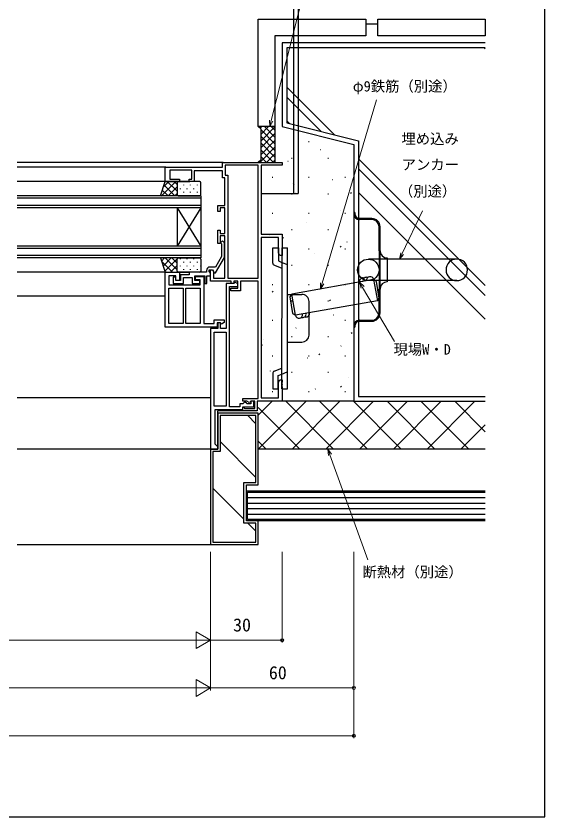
# Model space of a CAD drawing. Units: millimetres, scale not verified. Extents: x -437 to 438, y -681 to 679.
# Drawn here: x 216.7 to 438.2, y -681.2 to -345.9 of the extents above; entities that cross this region are included whole.
import ezdxf
from ezdxf.enums import TextEntityAlignment as Align

# ---------------------------------------------------------------- set-up
doc = ezdxf.new("R2010")
doc.units = ezdxf.units.MM
doc.header["$LTSCALE"] = 4
for name, color, linetype in [('0-2_YKK_11', 7, 'Continuous'), ('0-3_YKK_12', 2, 'Continuous'), ('0-4_YKK_13', 4, 'Continuous'), ('0-6_YKK_ZWAK', 7, 'Continuous'), ('0-7_YSS_K', 3, 'Continuous')]:
    doc.layers.add(name, color=color, linetype=linetype)
doc.layers.add('0-5_YKK_D', color=6, linetype='Continuous', lineweight=18)
doc.styles.add('ＭＳ ゴシック', font='')
doc.styles.get('ＭＳ ゴシック').set_extended_font_data('MS Gothic')

msp = doc.modelspace()

# ---------------------------------------------------------------- linework, layer by layer
at = {"layer": '0-2_YKK_11'}
for points in [[(306.867, -457.9), (306.867, -456.9), (298.167, -456.9), (298.167, -452.2), (298.967, -452.2), (299.367, -452.893), (299.367, -455.7), (304.167, -455.7), (304.167, -438), (302.167, -438), (302.167, -441.2), (301.167, -441.2), (301.167, -435.5), (302.167, -435.5), (302.167, -437), (304.167, -437), (304.167, -426.2), (302.167, -426.2), (302.167, -427.7), (301.167, -427.7), (301.167, -425.2), (304.167, -425.2), (304.167, -413.7), (303.167, -413.7), (303.167, -410.7), (291.367, -410.7), (291.367, -415.2), (289.167, -415.2), (289.167, -414.2), (290.367, -414.2), (290.367, -410.4), (281.167, -410.4), (281.167, -414.2), (285.167, -414.2), (285.167, -415.2), (279.167, -415.2), (279.167, -409.2), (303.167, -409.2), (303.167, -407.2), (328.167, -407.2)], [(328.167, -407.2), (328.167, -408.4), (319.367, -408.4), (319.367, -437.2), (328.167, -437.2), (328.167, -446.2), (327.167, -446.2), (326.567, -445.161), (326.567, -438.7), (319.367, -438.7)], [(319.367, -438.7), (319.367, -505.7), (326.567, -505.7), (326.567, -499.239), (327.167, -498.2), (328.167, -498.2), (328.167, -499.242), (328.047, -499.425), (328.047, -499.975), (328.167, -500.158), (328.167, -500.242), (328.047, -500.425), (328.047, -500.975), (328.167, -501.158), (328.167, -507.2), (317.667, -507.2), (317.667, -511.2), (311.667, -511.2), (311.667, -509.77), (312.112, -509.651), (312.429, -510.2), (316.667, -510.2), (316.667, -507.2), (315.067, -507.2), (314.767, -507.5), (314.317, -507.76), (313.348, -507.2), (311.667, -507.2), (311.667, -506), (318.167, -506), (318.167, -456.9), (310.667, -456.9), (310.667, -460.9), (306.667, -460.9), (306.667, -459.9), (309.667, -459.9), (309.667, -456.9), (307.867, -456.9), (307.867, -457.9), (306.867, -457.9)], [(300.26, -453.4), (303.967, -446.979), (303.967, -440.851), (303.192, -440.076), (302.343, -440.924), (302.767, -441.349), (302.767, -446.657), (300.26, -451), (297.967, -451)], [(296.467, -452.5), (296.467, -453.2), (289.167, -453.2), (289.167, -454.2), (285.667, -454.2), (285.667, -456.7), (283.667, -456.7), (283.667, -455.2), (282.467, -455.2), (282.467, -457.9), (286.867, -457.9), (286.867, -455.4), (290.467, -455.4), (290.467, -457.9), (293.667, -457.9), (293.667, -456.7), (291.667, -456.7), (291.667, -454.7), (295.767, -454.7), (295.767, -457.9), (296.667, -457.9), (296.667, -454.7), (298.167, -454.7), (298.167, -453.5), (297.867, -453.2), (297.667, -453), (297.667, -452.2), (298.967, -452.2), (299.66, -453.4), (300.26, -453.4)]]:
    msp.add_lwpolyline(points, dxfattribs=at)
for points in [[(318.167, -455.7), (318.167, -408.4), (304.367, -408.4), (304.367, -412.5), (305.367, -412.5), (305.367, -455.7)], [(279.167, -476.2), (279.167, -453.2), (285.167, -453.2), (285.167, -456.7), (283.667, -456.7), (283.667, -454.7), (280.667, -454.7), (280.667, -458.4), (293.867, -458.4), (293.867, -456.4), (291.867, -456.4), (291.867, -454.9), (295.367, -454.9), (295.367, -474.7), (299.767, -474.7), (299.767, -473.1), (303.867, -473.1), (303.867, -474.247), (302.72, -474.91), (302.367, -474.3), (300.967, -474.3), (300.967, -476.2)], [(298.167, -476.7), (298.167, -527.2), (301.167, -527.2), (301.167, -526.2), (300.667, -525.7), (300.167, -525.2), (300.167, -510.7), (311.667, -510.7), (311.667, -509.5), (316.267, -509.5), (316.267, -507.2), (315.067, -507.2), (315.067, -508.3), (313.467, -508.3), (313.167, -508), (312.667, -507.5), (312.467, -507.5), (311.967, -508), (311.667, -508.3), (310.467, -508.3), (310.467, -509.5), (306.167, -509.5), (306.167, -459.1), (309.667, -459.1), (309.667, -458.049), (308.613, -457.44), (308.167, -457.65), (307.872, -457.9), (304.667, -457.9), (304.667, -476.7), (302.367, -476.7), (302.367, -474.3), (301.167, -474.3), (301.167, -476.7)], [(280.667, -474.7), (280.667, -459.9), (286.667, -459.9), (286.667, -474.7)], [(287.867, -474.7), (287.867, -459.9), (293.867, -459.9), (293.867, -474.7)], [(299.667, -509.2), (299.667, -478.2), (304.667, -478.2), (304.667, -509.2)]]:
    msp.add_lwpolyline(points, close=True, dxfattribs=at)
msp.add_arc((297.967, -452.5), 1.5, 90.00001, 179.99999, dxfattribs=at)
at = {"layer": '0-3_YKK_12'}
for p, q in [((332.867, -332.2), (332.867, -347.2)), ((332.867, -347.2), (332.867, -420.204)), ((303.467, -407.2), (217.2, -407.2)), ((279.467, -409.2), (217.2, -409.2)), ((280.167, -415.2), (217.2, -415.2)), ((284.667, -415.2), (289.467, -415.2)), ((294.167, -421.2), (217.2, -421.2)), ((294.167, -422.2), (217.2, -422.2)), ((319.367, -420.206), (334.867, -420.206)), ((294.167, -425.2), (217.2, -425.2)), ((294.167, -426.2), (217.2, -426.2)), ((284.167, -426.2), (284.167, -442.2)), ((284.167, -426.2), (294.167, -442.2)), ((294.167, -426.2), (284.167, -442.2)), ((294.167, -442.2), (217.2, -442.2)), ((294.167, -443.2), (217.2, -443.2)), ((294.167, -446.2), (217.2, -446.2)), ((279.667, -453.2), (217.2, -453.2)), ((284.667, -453.2), (289.467, -453.2)), ((279.167, -463.2), (217.2, -463.2)), ((298.167, -505.7), (217.2, -505.7)), ((301.167, -526.2), (301.167, -511.2)), ((311.967, -511.2), (301.167, -511.2)), ((298.667, -527.2), (217.2, -527.2))]:
    msp.add_line(p, q, dxfattribs=at)
for points in [[(334.867, -332.2), (334.867, -347.2), (334.867, -420.204)], [(294.167, -421.2), (294.167, -447.2), (217.2, -447.2)], [(317.667, -510.2), (317.667, -511.2), (316.667, -511.2)], [(301.167, -526.7), (301.167, -527.2), (300.667, -527.2)]]:
    msp.add_lwpolyline(points, dxfattribs=at)
at = {"layer": '0-4_YKK_13'}
for p, q in [((277.594, -421.2), (283.594, -415.2)), ((278.368, -417.597), (280.765, -415.2)), ((279.167, -415.2), (284.667, -415.2)), ((280.079, -415.2), (284.167, -419.288)), ((282.908, -415.2), (284.167, -416.46)), ((284.167, -415.7), (284.167, -420.7)), ((293.667, -415.2), (284.667, -415.2)), ((285.447, -415.2), (285.447, -415.34)), ((288.277, -415.2), (288.277, -415.34)), ((291.107, -415.2), (291.107, -415.34)), ((293.937, -415.279), (293.937, -415.34)), ((294.167, -420.7), (294.167, -415.7)), ((277.981, -418.759), (280.422, -421.2)), ((278.688, -416.638), (283.251, -421.2)), ((280.422, -421.2), (284.167, -417.455)), ((285.447, -418.17), (285.447, -418.37)), ((286.862, -416.555), (286.862, -416.755)), ((288.277, -418.17), (288.277, -418.37)), ((289.692, -416.555), (289.692, -416.755)), ((291.107, -418.17), (291.107, -418.37)), ((292.522, -416.555), (292.522, -416.755)), ((293.937, -418.17), (293.937, -418.37)), ((277.274, -420.88), (277.594, -421.2)), ((283.251, -421.2), (284.167, -420.283)), ((284.667, -421.2), (293.667, -421.2)), ((286.862, -419.585), (286.862, -419.785)), ((289.692, -419.585), (289.692, -419.785)), ((292.522, -419.585), (292.522, -419.785)), ((358.167, -428.2), (358.167, -428.7)), ((358.567, -428.2), (358.167, -428.2)), ((358.167, -428.7), (358.167, -475.7)), ((358.567, -428.2), (358.567, -428.7)), ((365.667, -430.7), (360.567, -430.7)), ((365.667, -431.1), (360.567, -431.1)), ((368.767, -444.2), (368.767, -434.2)), ((369.167, -444.2), (369.167, -434.2)), ((324.282, -449.327), (324.291, -442.95)), ((324.292, -442.95), (326.592, -442.954)), ((326.592, -442.954), (326.583, -448.454)), ((328.071, -501.956), (328.167, -442.956)), ((328.166, -442.956), (330.463, -442.96)), ((330.371, -501.96), (330.463, -442.96)), ((368.767, -444.2), (368.767, -460.2)), ((369.167, -460.2), (369.167, -444.2)), ((277.595, -448.483), (278.878, -447.2)), ((277.596, -448.487), (282.31, -453.2)), ((278.302, -450.604), (281.707, -447.2)), ((279.009, -452.726), (284.193, -447.542)), ((279.138, -447.2), (284.167, -452.229)), ((281.966, -447.2), (284.167, -449.401)), ((284.167, -452.7), (284.167, -447.7)), ((284.509, -447.226), (284.535, -447.2)), ((284.667, -447.2), (293.667, -447.2)), ((285.447, -447.47), (285.447, -447.67)), ((286.862, -448.885), (286.862, -449.085)), ((288.277, -447.47), (288.277, -447.67)), ((289.692, -448.885), (289.692, -449.085)), ((291.107, -447.47), (291.107, -447.67)), ((292.522, -448.885), (292.522, -449.085)), ((293.937, -447.47), (293.937, -447.67)), ((294.167, -447.7), (294.167, -452.7)), ((401.267, -447.7), (364.267, -447.7)), ((372.167, -447.2), (372.167, -457.2)), ((281.363, -453.2), (284.167, -450.396)), ((285.447, -450.5), (285.447, -450.7)), ((286.862, -451.915), (286.862, -452.115)), ((288.277, -450.5), (288.277, -450.7)), ((289.692, -451.915), (289.692, -452.115)), ((291.107, -450.5), (291.107, -450.7)), ((292.522, -451.915), (292.522, -452.115)), ((293.937, -450.5), (293.937, -450.7)), ((324.906, -450.255), (328.078, -451.543)), ((279.011, -452.729), (279.481, -453.2)), ((279.167, -453.2), (284.667, -453.2)), ((284.192, -453.2), (284.326, -453.066)), ((293.667, -453.2), (284.667, -453.2)), ((401.267, -456.7), (364.267, -456.7)), ((330.435, -462.46), (336.435, -462.47)), ((368.767, -470.2), (368.767, -460.2)), ((369.167, -470.2), (369.167, -460.2)), ((339.407, -479.474), (339.43, -465.474)), ((358.167, -475.7), (358.167, -476.2)), ((358.567, -475.7), (358.567, -476.2)), ((360.567, -473.3), (365.667, -473.3)), ((360.567, -473.7), (365.667, -473.7)), ((358.167, -476.2), (358.567, -476.2)), ((330.404, -482.46), (336.403, -482.469)), ((324.208, -495.572), (324.197, -501.949)), ((324.835, -494.646), (328.011, -493.368)), ((326.506, -496.453), (328.007, -495.849)), ((328.007, -495.849), (330.309, -494.923)), ((326.498, -501.953), (326.506, -496.452)), ((324.198, -501.95), (326.497, -501.953)), ((328.071, -501.956), (330.371, -501.959))]:
    msp.add_line(p, q, dxfattribs=at)
for points in [[(284.667, -421.2), (277.167, -421.2), (279.167, -415.2)], [(284.667, -447.2), (277.167, -447.2), (279.167, -453.2)], [(326.583, -448.454), (328.082, -449.062), (330.381, -449.995)]]:
    msp.add_lwpolyline(points, dxfattribs=at)
msp.add_circle((364.267, -452.2), 4.5, dxfattribs=at)
for centre, radius, start, end in [((284.667, -415.7), 0.5, 90, 180), ((293.667, -415.7), 0.5, 0, 90), ((284.667, -420.7), 0.5, 180, 270), ((293.667, -420.7), 0.5, 270, 0), ((360.567, -428.7), 2.4, 180, 270), ((360.567, -428.7), 2, 180, 270), ((365.667, -434.2), 3.5, 0, 90), ((365.667, -434.2), 3.1, 0, 90), ((372.167, -444.2), 3, 180, 270), ((284.667, -447.7), 0.5, 90, 180), ((293.667, -447.7), 0.5, 0, 90), ((401.267, -452.2), 4.5, 90, 270), ((401.267, -452.2), 4.5, 270, 90), ((325.282, -449.328), 1, 179.90534, 247.9075), ((284.667, -452.7), 0.5, 180, 270), ((293.667, -452.7), 0.5, 270, 0), ((372.167, -460.2), 3, 90, 180), ((336.43, -465.47), 3, 359.90656, 89.9066), ((365.667, -470.2), 3.1, 270, 0), ((365.667, -470.2), 3.5, 270, 0), ((360.567, -475.7), 2.4, 90, 180), ((360.567, -475.7), 2, 90, 180), ((336.407, -479.469), 3, 269.90689, 359.90656), ((325.208, -495.574), 1, 111.90869, 179.90534)]:
    msp.add_arc(centre, radius, start, end, dxfattribs=at)
at = {"layer": '0-5_YKK_D'}
for p, q in [((298.167, -570.2), (298.167, -628.2)), ((298.167, -570.2), (298.167, -628.2)), ((298.167, -570.2), (298.167, -608.2)), ((298.167, -570.2), (298.167, -608.2)), ((328.167, -570.2), (328.167, -608.2)), ((358.167, -570.2), (358.167, -628.2)), ((358.167, -570.2), (358.167, -648.2)), ((298.167, -607.2), (292.105, -603.7)), ((292.105, -603.7), (292.105, -610.7)), ((140.233, -607.2), (291.167, -607.2)), ((298.167, -607.2), (286.043, -607.2)), ((298.167, -607.2), (292.105, -610.7)), ((298.167, -607.2), (328.167, -607.2)), ((298.167, -627.2), (292.105, -623.7)), ((292.105, -623.7), (292.105, -630.7)), ((-289.767, -627.2), (291.167, -627.2)), ((298.167, -627.2), (286.043, -627.2)), ((298.167, -627.2), (292.105, -630.7)), ((298.167, -627.2), (358.167, -627.2)), ((358.167, -647.2), (-356.767, -647.2))]:
    msp.add_line(p, q, dxfattribs=at)
for points in [[(322.935, -392.2), (323.559, -389.728), (341.654, -318.039)], [(344.187, -460.217), (344.913, -457.773), (367.671, -381.081)], [(324.222, -389.895), (322.935, -392.2), (322.897, -389.56)], [(377.31, -447.7), (378.405, -445.397), (386.908, -427.503)], [(379.022, -445.69), (377.31, -447.7), (377.788, -445.104)], [(345.568, -457.967), (344.187, -460.217), (344.258, -457.578)], [(361.264, -459.859), (360.558, -457.315), (362.442, -459.165)], [(360.558, -457.315), (361.853, -459.512), (375.183, -482.117)], [(347.504, -529.831), (347.282, -527.2), (348.79, -529.367)], [(347.282, -527.2), (348.147, -529.599), (363.97, -573.521)]]:
    msp.add_lwpolyline(points, dxfattribs=at)
for centre in [(328.167, -607.2), (358.167, -627.2), (358.167, -647.2)]:
    msp.add_circle(centre, 0.637, dxfattribs=at)
at = {"layer": '0-6_YKK_ZWAK'}
msp.add_lwpolyline([(-436.8, -681.2), (438.2, -681.2), (438.2, 643.8)], dxfattribs=at)
at = {"layer": '0-7_YSS_K'}
for p, q in [((363.167, -349.2), (368.167, -349.2)), ((413.202, -349.2), (413.167, -349.2)), ((412.695, -359.2), (413.202, -359.707)), ((330.167, -375.667), (350.129, -395.629)), ((330.167, -379.91), (344.472, -394.215)), ((319.167, -393.2), (318.167, -392.2)), ((318.895, -392.928), (319.624, -392.2)), ((319.167, -395.485), (322.452, -392.2)), ((325.167, -396.58), (320.787, -392.2)), ((325.167, -393.751), (323.616, -392.2)), ((325.167, -392.2), (325.167, -407.2)), ((330.167, -389.809), (331.273, -390.915)), ((319.167, -398.314), (325.167, -392.314)), ((319.167, -393.2), (319.167, -406.198)), ((325.167, -399.408), (319.167, -393.408)), ((319.167, -401.142), (325.167, -395.142)), ((325.167, -402.237), (319.167, -396.237)), ((319.167, -403.971), (325.167, -397.971)), ((339.177, -398.495), (339.427, -398.495)), ((318.766, -407.2), (325.167, -400.799)), ((325.167, -405.065), (319.167, -399.065)), ((324.474, -407.2), (319.167, -401.893)), ((344.28, -401.846), (344.327, -401.829)), ((321.645, -407.2), (319.167, -404.722)), ((321.594, -407.2), (325.167, -403.627)), ((332.052, -405.37), (332.302, -405.37)), ((347.252, -405.37), (347.502, -405.37)), ((360.167, -405.667), (413.202, -458.702)), ((319.167, -406.2), (318.167, -407.2)), ((318.817, -407.2), (318.492, -406.875)), ((324.423, -407.2), (325.167, -406.456)), ((330.58, -406.697), (330.612, -406.686)), ((360.167, -409.91), (413.202, -462.945)), ((323.977, -413.445), (324.227, -413.445)), ((339.177, -413.445), (339.427, -413.445)), ((349.16, -414.322), (349.207, -414.306)), ((354.377, -413.445), (354.627, -413.445)), ((332.805, -416.328), (333.222, -416.052)), ((332.052, -420.32), (332.302, -420.32)), ((333.559, -419.847), (333.606, -419.83)), ((347.252, -420.32), (347.502, -420.32)), ((356.819, -420.023), (357.236, -419.747)), ((360.167, -419.809), (413.202, -472.844)), ((323.977, -428.395), (324.227, -428.395)), ((339.177, -428.395), (339.427, -428.395)), ((352.39, -427.383), (352.437, -427.367)), ((354.377, -428.395), (354.627, -428.395)), ((338.439, -432.324), (338.486, -432.307)), ((332.052, -435.27), (332.302, -435.27)), ((347.252, -435.27), (347.502, -435.27)), ((322.838, -437.848), (322.885, -437.831)), ((328.383, -438.844), (328.8, -438.568)), ((352.397, -442.539), (352.813, -442.263)), ((355.384, -440.528), (355.432, -440.511)), ((323.977, -443.345), (324.227, -443.345)), ((339.177, -443.345), (339.427, -443.345)), ((341.669, -445.385), (341.716, -445.368)), ((354.377, -443.345), (354.627, -443.345)), ((327.718, -450.325), (327.765, -450.308)), ((332.052, -450.22), (332.302, -450.22)), ((347.252, -450.22), (347.502, -450.22)), ((323.977, -458.295), (324.227, -458.295)), ((366.45, -456.271), (332.146, -462.352)), ((339.177, -458.295), (339.427, -458.295)), ((344.663, -458.529), (344.711, -458.512)), ((354.377, -458.295), (354.627, -458.295)), ((323.961, -461.36), (324.378, -461.084)), ((330.948, -463.386), (330.995, -463.369)), ((332.052, -465.17), (332.302, -465.17)), ((368.021, -465.132), (333.717, -471.214)), ((347.252, -465.17), (347.502, -465.17)), ((347.974, -465.055), (348.391, -464.779)), ((349.543, -471.006), (349.59, -470.989)), ((323.977, -473.245), (324.227, -473.245)), ((339.177, -473.245), (339.427, -473.245)), ((354.377, -473.245), (354.627, -473.245)), ((333.942, -476.53), (333.99, -476.514)), ((356.999, -478.671), (357.416, -478.395)), ((320.227, -481.387), (320.274, -481.37)), ((332.052, -480.12), (332.302, -480.12)), ((347.252, -480.12), (347.502, -480.12)), ((319.735, -483.746), (319.956, -483.6)), ((352.773, -484.067), (352.82, -484.05)), ((323.977, -488.195), (324.227, -488.195)), ((338.822, -489.007), (338.869, -488.99)), ((339.177, -488.195), (339.427, -488.195)), ((343.552, -487.571), (343.969, -487.295)), ((354.377, -488.195), (354.627, -488.195)), ((323.221, -494.531), (323.269, -494.515)), ((332.052, -495.07), (332.302, -495.07)), ((347.252, -495.07), (347.502, -495.07)), ((355.768, -497.211), (355.815, -497.194)), ((342.052, -502.068), (342.099, -502.051)), ((352.576, -501.187), (352.993, -500.911)), ((323.977, -503.145), (324.227, -503.145)), ((339.177, -503.145), (339.427, -503.145)), ((354.377, -503.145), (354.627, -503.145)), ((338.165, -507.2), (318.167, -527.198)), ((324.023, -507.2), (318.167, -513.056)), ((358.167, -507.2), (327.667, -507.2)), ((349.706, -527.2), (329.706, -507.2)), ((352.307, -507.2), (332.307, -527.2)), ((363.848, -527.2), (343.848, -507.2)), ((366.449, -507.2), (346.449, -527.2)), ((377.991, -527.2), (357.991, -507.2)), ((380.591, -507.2), (360.591, -527.2)), ((392.133, -527.2), (372.133, -507.2)), ((394.733, -507.2), (374.733, -527.2)), ((406.275, -527.2), (386.275, -507.2)), ((408.876, -507.2), (388.876, -527.2)), ((413.202, -519.985), (400.417, -507.2)), ((335.564, -527.2), (318.167, -509.803)), ((313.749, -513.2), (317.167, -516.618)), ((413.202, -517.016), (403.018, -527.2)), ((302.167, -524.069), (317.167, -539.069)), ((321.422, -527.2), (318.167, -523.945)), ((413.202, -527.2), (318.167, -527.2)), ((299.167, -543.519), (312.167, -556.519)), ((313.667, -547.5), (413.202, -547.5)), ((313.667, -549.8), (413.202, -549.8)), ((313.667, -552.1), (413.202, -552.1)), ((313.667, -554.4), (413.202, -554.4)), ((313.848, -558.2), (317.167, -561.519)), ((299.167, -565.97), (299.397, -566.2)), ((217.2, -567.2), (298.167, -567.2))]:
    msp.add_line(p, q, dxfattribs=at)
for points in [[(325.167, -354.2), (325.167, -392.2), (318.167, -392.2), (318.167, -347.2), (363.167, -347.2), (363.167, -354.2)], [(368.167, -354.2), (368.167, -347.2), (413.167, -347.2), (413.167, -354.2)], [(366.45, -456.271), (368.021, -465.132), (368.831, -463.973), (367.609, -457.081)], [(333.717, -471.211), (332.146, -462.349), (331.335, -463.509), (332.557, -470.401)], [(318.167, -512.2), (301.167, -512.2), (301.167, -527.2), (298.167, -527.2), (298.167, -567.2), (318.167, -567.2), (318.167, -557.2), (313.167, -557.2), (313.167, -542.2), (318.167, -542.2)], [(317.167, -513.2), (302.167, -513.2), (302.167, -528.2), (299.167, -528.2), (299.167, -566.2), (317.167, -566.2), (317.167, -558.2), (312.167, -558.2), (312.167, -541.2), (317.167, -541.2)]]:
    msp.add_lwpolyline(points, close=True, dxfattribs=at)
for points in [[(413.202, -357.2), (328.167, -357.2), (328.167, -392.2), (358.167, -399.7), (358.167, -507.2), (413.202, -507.2)], [(413.202, -359.2), (330.167, -359.2), (330.167, -390.638), (360.167, -398.138), (360.167, -505.2), (413.202, -505.2)], [(413.202, -557.2), (313.167, -557.2), (313.167, -544.7), (413.202, -544.7)], [(413.202, -556.7), (313.667, -556.7), (313.667, -545.2), (413.202, -545.2)]]:
    msp.add_lwpolyline(points, dxfattribs=at)
for centre, start, end in [((362.02, -457.055), 70.04391, 190.04392), ((363.497, -456.794), 70.04391, 190.04392), ((364.974, -456.532), 10.04394, 190.04392), ((335.192, -470.947), 190.04394, 10.04392), ((336.669, -470.685), 250.04391, 10.04392), ((338.146, -470.424), 250.04391, 10.04392)]:
    msp.add_arc(centre, 1.5, start, end, dxfattribs=at)

# ---------------------------------------------------------------- texts
at = {"layer": '0-5_YKK_D', "style": 'ＭＳ ゴシック'}
for s, height, p in [('φ9鉄筋（別途）', 4.399, (357.73, -378.842)), ('埋め込み', 4.399, (378.098, -400.838)), ('アンカー', 4.399, (378.201, -411.656)), ('（別途）', 4.399, (377.041, -422.781)), ('現場W・D', 4.399, (374.773, -489.004)), ('断熱材（別途）', 4.399, (361.768, -582.153)), ('30', 5.499, (307.627, -605.2)), ('60', 5.499, (322.606, -625.2))]:
    msp.add_text(s, height=height, dxfattribs=at).set_placement(p, align=Align.BOTTOM_LEFT)

doc.saveas('drawing.dxf')
